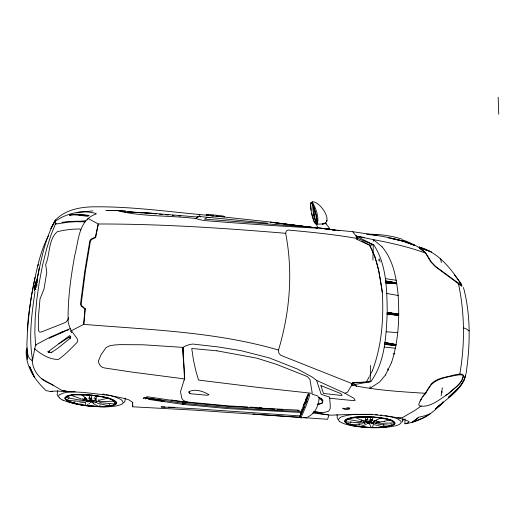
<?xml version="1.0" encoding="UTF-8"?>
<svg xmlns="http://www.w3.org/2000/svg" width="525" height="525" viewBox="0 0 525 525"><rect width="100%" height="100%" fill="white"/><g stroke="black" fill="none" stroke-linecap="round" stroke-linejoin="round"><path stroke-width="0.79" d="M438.395 406.777C429.548 415.774 417.428 422.179 404.913 423.787L404.952 418.878M132.641 405.307L132.628 406.796L193.988 410.104L300.477 417.408M132.661 403.817L132.681 402.327L128.809 399.833L124.504 398.462L109.732 395.443L83.77 392.418L56.234 391.059L50.315 391.368L51.804 391.657L52.651 391.289M464.586 291.966C470.84 318.472 470.039 346.802 466.016 373.807M393.711 345.102L384.654 344.393L386.59 344.531L386.617 342.812L384.72 342.549L384.602 344.387L391.611 345.102L396.021 344.938L395.673 344.492L386.617 342.812M385.822 281.183L394.268 282.608L396.67 283.559L385.658 282.791L387.581 282.929L387.608 281.302L385.757 281.019L385.645 282.785L392.47 283.572L396.762 283.487L396.428 283.047L387.608 281.302M398.134 315.105L389.767 314.068L387.22 314.193L387.332 312.388L398.147 314.37L398.482 314.816L394.137 314.941L387.233 314.193L387.463 312.533L398.147 314.37M389.183 314.331L389.209 312.664M420.656 248.745L420.039 248.496L425.782 253.162L431.53 262.29L435.842 266.7L458.332 283.087C464.835 313.123 465.038 344.492 459.69 374.725C445.994 377.291 431.445 378.158 425.88 393.337C401.113 391.709 376.031 390.37 351.763 385.074L353.148 382.981L370.847 381.596C385.238 361.797 386.065 336.053 387.247 312.519C386.866 289.656 386.767 264.849 373.866 244.985L356.232 236.119L352.623 231.669L324.188 228.979M384.687 344.269L384.72 342.549L384.635 344.387M385.724 282.647L385.882 281.177M370.086 386.61L370.046 388.244L379.582 382.042L385.514 374.988M370.21 380.901L370.558 365.4M372.914 260.052L373.229 246.153M373.334 241.244L373.373 239.61L356.232 236.119L356.324 238.357L356.934 239.361L369.554 245.175L373.866 244.985L357.407 238.291L356.226 236.125L364.094 237.517M208.878 215.388C169.818 211.969 130.745 206.141 91.455 206.863C78.487 207.349 64.68 210.335 55.433 220.113L55.368 224.103L50.833 235.43L46.692 248.66L42.453 265.748L39.204 282.719L36.75 299.978L35.195 317.979L34.84 332.338L35.569 344.958L32.557 359.756C28.606 337.129 31.69 313.996 35.044 291.493M337.063 414.547L337.365 419.252M375.513 422.152L373.852 421.555M312.605 204.999C312.998 211.037 313.333 218.026 316.936 223.033M184.82 401.395L182.825 402.025L182.936 404.368L164.647 401.684M391.492 362.598C398.646 341.047 399.518 318.012 398.173 295.509C396.46 278.48 393.52 260.262 382.049 246.829M387.22 314.193L387.332 312.388L387.719 313.418M367.388 417.008L365.617 417.08L365.472 419.226L365.656 419.954L366.378 419.849L366.05 419.823M373.997 417.008L372.888 417.539L370.584 417.073C370.289 417.611 370.899 420.249 369.856 419.888L372.343 420.276M87.216 219.936L87.826 218.892L88.712 218.787L98.267 223.985L95.307 237.103L90.982 239.111L89.873 240.627L84.728 271.464L80.509 304.126L81.158 305.944L84.866 309.022L83.737 324.338L72.05 330.396L71.138 330.356C69.661 327.718 68.841 324.824 68.132 321.904C67.666 299.585 70.724 277.325 74.773 255.419C78.75 240.266 78.514 219.673 96.259 213.944L96.075 213.511C82.34 209.613 66.99 213.071 55.466 221.137M396.644 283.369L391.663 283.474M88.226 394.761L89.086 395.456L91.455 395.345L91.573 398.291L90.333 398.212M442.345 387.745L441.112 395.791M132.681 402.327L132.628 406.796L132.805 405.274M37.597 280.396L37.288 282.903M183.684 403.988L183.632 401.579L185.194 401.422L185.364 403.161L185.528 401.848L228.178 405.884L247.767 407M278.499 350.05C289.912 312.355 293.193 272.081 285.652 233.297C223.342 228.073 160.821 223.912 98.267 223.985L95.707 237.543L91.54 239.538L90.431 241.06L85.345 271.661L81.165 304.034L81.808 305.852L85.358 308.877L83.737 324.338C148.936 329.812 215.276 331.583 278.499 350.05L278.906 353.325L280.665 355.261L352.012 383.591L351.796 385.068L347.543 392.182L344.971 393.271L316.595 380.415L312.48 377.206L297.465 369.049L269.43 357.932L240.713 350.595L217.593 346.867L192.8 344.052A21.302 17.483 5.2 0 0 182.89 347.386M369.062 420.577L370.342 421.404L371.858 420.794L372.409 420.072L372.448 417.217M145.445 398.56L146.009 397.97L158.557 399.919L163.203 400.654L164.049 401.5M145.537 398.941L146.029 398.357L158.589 400.181L163.039 400.929L163.839 401.651M89.283 398.252L89.513 395.194M125.311 398.068L124.911 401.31L123.795 402.701M312.067 201.902C319.771 200.412 334.911 223.105 322.009 224.077M326.707 221.747L326.911 220.218M368.563 427.416L377.849 427.494L385.98 426.805L391.735 425.44L390.915 423.649M55.21 221.602L55.433 220.113C45.065 238.357 41.167 259.416 37.058 279.759M183.369 403.876L183.31 401.559M109.338 406.094C95.202 407.052 80.174 406.35 67.147 400.345L69.241 397.668M57.73 390.58L57.14 394.511L57.921 396.113M92.813 401.914L93.358 403.41L94.205 404.132L98.424 406.278L99.638 406.298L100.065 404.834M92.918 401.645L92.748 402.327L91.639 402.275L90.497 402.157L90.077 401.428M32.753 358.595L32.563 359.737M36.665 281.794L36.251 281.722L35.923 283.349L36.33 283.415L36.52 282.279L35.864 282.758L35.602 283.946L36.015 284.018M35.739 287.306L35.923 286.191L35.011 286.132L35.72 284.891L36.133 284.963M35.431 287.877L34.965 288.901L34.558 288.829L35.3 287.024M35.575 286.506L35.162 286.44L35.287 285.725L36.081 285.265L35.136 287.864L34.729 287.798L35.214 285.836L35.011 286.132M35.51 285.646L35.149 285.305L35.943 283.546L36.31 283.894L35.411 283.762L36.251 281.722M34.965 288.901L34.604 288.553M35.549 288.067L35.136 287.995L35.418 286.328L35.923 286.191M35.72 284.891L34.729 287.798M35.943 283.546L35.103 285.58M48.018 351.868L69.602 335.6L70.704 336.696L70.291 338.284C63.807 343.028 57.914 349.059 50.722 352.702L49.127 352.505L48.018 351.868L49.737 351.908L48.064 351.592M39.244 268.065L37.052 279.825M36.711 286.158L37.026 284.491M206.266 214.915L214.134 216.169L224.746 216.766A4.62 4.233 12.7 0 0 222.442 215.939L208.09 214.325A2.356 2.159 10.8 0 0 207.047 214.417L206.266 214.902M35.109 277.154C30.214 299.552 27.517 322.389 26.887 345.299C27.818 350.09 26.368 358.004 32.051 360.255L32.235 361.016C33.127 371.542 40.497 380.231 50.42 383.585L61.957 390.475L67.85 391.473M35.411 287.47L36.488 280.252L35.083 284.701L34.309 290.837L35.411 287.47L36.323 287.621M367.159 422.861L367.08 423.544L368.137 423.655L369.239 423.708L369.882 423.071M103.74 406.488C107.769 406.055 112.928 406.606 115.92 403.423L115.953 402.721L114.699 401.172M402.846 420.617L402.846 419.002L402.846 420.617L402.124 422.067M184.058 369.81L184.478 378.912L180.521 391.716L181.735 398.068L182.956 400.037L185.2 401.363M370.584 417.073L370.368 416.725M145.202 398.79L145.838 398.18L158.629 399.866L163.321 400.719L164.2 401.737M37.82 265.978L38.351 264.456M86.52 399.282L84.787 399.453L83.81 400.221M93.233 401.382L93.522 400.634M464.074 380.061L459.592 386.787L448.462 397.327C455.195 391.053 463.752 385.048 465.472 375.382C462.184 389.885 447.864 397.688 437.653 407.078L443.048 402.682M285.652 233.297L286.374 230.895L288.205 230.035C310.977 232.194 333.828 234.327 356.357 238.357M465.859 374.338L464.494 378.637M68.539 317.684L67.876 319.83L65.625 322.396L40.989 332.122L39.408 331.931L38.43 330.606L38.443 316.89L40.012 298.882L44.008 289.052L46.764 272.245L45.688 264.534C50.098 254.54 48.28 239.21 57.297 231.715C64.654 229.858 72.293 229.018 79.879 229.005L80.909 230.029M300.891 412.722L299.887 416.798L304.349 406.573M328.775 415.544L327.593 419.285L303.752 417.624L306.981 417.848M372.455 370.532C381.819 345.581 383.795 318.701 382.305 292.281C379.87 276.176 377.698 259.599 369.587 245.175L361.928 241.224M184.17 380.067L184.708 378.387L182.89 347.392L142.971 344.774L120.107 344.623L114.168 345.01L109.679 345.778L106.024 347.583L101.043 354.769L98.372 361.266C98.91 364.442 101.095 367.664 104.567 367.959L130.417 371.871L184.478 378.912M301.914 409.684L299.755 417.388L304.474 406.626L308.378 394.288M378.676 260.413L379.194 258.851L380.146 261.857M303.299 406.028L304.467 402.793M305.852 403.141L308.674 393.763L307.847 395.023M35.162 286.44L35.615 285.219M35.188 287.549L35.47 286.781L35.063 286.709M301.875 409.92L307.269 396.119M373.616 424.226L372.317 427.311L371.713 427.534L371.077 427.284L369.712 424.154M306.725 401.743L306.994 401.074M350.943 421.719L349.716 424.187L351.881 425.119L359.487 426.589L371.766 427.652L380.96 427.468L388.644 426.51L393.54 424.896L394.826 423.623L394.846 422.907C387.693 416.686 376.537 417.828 367.572 416.843C360.183 417.493 350.378 415.636 344.663 421.129L344.8 421.837C350.267 426.635 358.523 426.261 365.367 427.33M372.14 420.066L372.527 419.783M305.452 400.175L308.109 394.544M74.996 401.572L74.399 402.938L75.39 403.207M389.767 314.068L389.786 312.69M386.59 344.531L387.516 343.514L387.201 342.858M387.581 282.929L388.48 281.925L388.178 281.315M356.934 239.361L357.407 238.291L356.291 236.125M35.411 283.762L35.772 282.962M35.602 283.946L36.107 283.808M35.923 283.349L36.33 283.415M36.52 282.279L35.864 282.758M34.558 288.829L35.254 287.3M371.424 423.38L372.77 423.754L373.944 423.275M338.454 419.409C340.2 416.292 344.512 416.167 347.609 415.327A31.5 6.72 2.3 0 1 355.753 414.383L372.133 414.323M385.481 374.994L391.525 362.598M95.333 398.816L95.898 399.026L96.246 398.324L96.449 396.139L97.105 396.539L98.884 396.204M99.54 401.559L114.686 401.212C105.84 396.329 95.32 395.732 85.444 394.872C79.058 395.312 70.435 393.251 65.494 398.114L66.163 399.577L67.147 400.345L79.341 401.277L83.304 400.942M420.361 401.048L421.837 398.18M90.497 402.157L90.707 401.75M86.625 401.133L86.71 400.175L84.033 400.89L83.252 400.641M363.917 382.482L366.299 382.259L369.213 376.74M369.908 375.362L372.488 370.532M120.487 211.424C145.149 216.832 170.947 215.44 195.982 218.551L197.676 216.707L199.303 216.477L267.579 223.145M78.711 215.119L87.498 216.32L88.948 215.519L81.992 214.371L75.869 214.187L69.635 215.132L71.374 214.41L69.635 215.132L72.627 214.85L88.948 215.519M351.98 383.591L352.695 382.397L366.266 382.266M351.763 385.074L353.148 382.981L352.695 382.397M422.559 396.9L425.362 393.829M48.405 235.915C38.732 254.369 35.654 275.572 31.415 295.778C29.787 307.335 27.694 318.983 27.398 330.652M375.506 420.794L376.359 420.788L376.806 420.112M89.158 403.745L89.611 403.121M92 395.056L91.455 395.345M363.307 421.03L364.042 420.84M97.473 403.272L109.705 406.002L109.587 404.165M371.687 423.76L372.008 423.347M98.103 400.844L98.49 400.654M347.694 419.252L345.378 421.857C348.941 426.221 355.261 423.983 360.091 424.121M94.736 397.602L95.11 397.156M364.028 422.599L364.462 421.687L361.764 422.382M443.107 401.822L438.657 406.698M88.233 404.079L87.052 405.398L85.785 405.228L85.391 401.96M374.902 421.319L374.102 421.148L380.881 417.907L367.631 416.981L358.26 417.198L348.863 418.707L346.231 419.862L345.24 421.168L345.378 421.857L360.727 422.776M440.317 404.65L435.363 409.087L436.971 407.643M323.925 228.46L316.792 228.113C279.438 226.19 242.143 223.545 204.842 220.612A20.003 5.578 4.3 0 1 195.976 218.551L197.676 216.707M183.127 402.819L182.759 403.207L144.218 397.51L143.476 397.786L143.22 398.665L144.552 398.127M316.824 228.086L317.152 227.765M376.248 422.389L377.062 421.903M412.893 421.339L411.718 422.461L424.81 417.198L430.1 413.864L424.758 415.807L418.412 417.277M95.694 399.236L94.408 400.785L96.324 399.866L95.268 400.208M182.936 404.368L183.835 403.535M387.516 343.514L391.243 344.111L391.716 343.672L391.702 344.899L395.666 345.24M374.699 420.879L373.117 422.369L374.312 421.417M393.776 313.943L394.242 313.537L394.223 314.731L393.776 313.943L390.095 313.32M56.208 223.368L55.368 224.103L68.722 222.147L85.627 221.13M85.969 401.422L88.016 401.822L89.197 400.851M388.48 281.925L392.109 282.575L392.569 282.194L392.556 283.356L396.421 283.762M436.944 407.676L441.991 403.528M374.417 424.673L383.473 427.12L383.841 426.818L383.67 424.2M421.234 406.028L414.238 410.812L402.563 417.533L397.884 417.861L390.108 416.463L372.12 414.494L353.791 414.317L330.488 415.177L312.736 412.952M448.842 393.14C453.994 388.342 462.669 383.408 463.26 375.749L462.479 375.099L459.69 374.725M412.729 421.916L418.156 417.716L412.191 422.317M82.793 400.037L78.776 399.892L65.842 397.425L67.804 396.053M349.565 408.863L348.436 409.388L345.233 409.454L342.779 408.542M373.754 423.682L373.242 423.314L373.413 422.382L375.782 423.465L376.392 423.012M93.391 401.08L95.13 402.373L95.688 401.973M195.982 218.551L197.623 217.383M92.072 399.098L90.582 399.728L88.751 398.062M445.627 395.332L447.556 394.019M58.892 343.757L69.07 337.28L70.704 336.696M67.456 396.565L65.842 397.425M347.333 419.206L347.872 418.976M307.88 416.863C314.842 413.792 318.832 405.576 319.062 398.226M366.345 424.495L359.487 426.589L359.021 426.287L359.087 423.708M49.16 338.284L63.715 331.833M440.153 258.884L440.961 260.269L441.302 262.579M363.175 422.868L364.862 423.229L366.424 422.31L366.923 422.566M365.617 417.08L364.993 417.375L363.49 416.791M376.655 423.636L380.31 424.548L391.735 425.44L393.822 424.233L394.236 422.887C390.843 418.747 384.464 419.147 379.7 417.742M304.618 417.605L300.864 417.834L301.455 417.565M70.56 328.493L50.584 336.945L35.569 344.958L36.284 345.201M300.864 417.834L305.589 407.072L309.127 397.261L309.829 393.868M60.119 332.66L68.591 329.818M404.913 423.787L408.155 422.625L409.1 421.523L404.073 419.409L397.884 417.861M51.936 352.229L51.588 352.288M71.938 395.167L71.078 395.299L81.06 398.862M361.679 419.79L362.184 420.492L362.788 420.302M356.167 417.257L355.11 417.375L362.453 420.669M84.866 309.022L85.358 308.877M92.708 401.5L90.353 401.317M85.273 398.35L85.785 398.212L87.321 400.24L86.113 399.079M349.729 408.535L345.516 408.686L342.891 408.214M93.142 401.31C94.139 399.545 84.768 400.043 89.946 401.277M384.352 421.247L390.318 420.112M83.068 399.709L83.993 399.748M369.626 422.927L367.369 422.756M99.12 400.26L107.802 398.153L106.805 397.878M99.284 401.881L96.036 400.897L96.226 401.881L96.994 402.275L95.13 402.373M371.766 419.665L370.04 419.731M85.148 402.321L79.61 403.023M368.307 416.857L367.001 416.824M351.842 385.061L370.847 381.596L368.557 381.931M82.937 394.642L81.67 394.623L86.08 398.508M349.86 424.528L350.438 424.43M384.674 421.194L379.778 422.015L377.495 422.139L376.871 421.719M360.432 424.095L362.598 423.76M375.782 423.465L376.615 423.34M109.928 406.009L113.971 405.142A26.631 5.644 5.7 0 0 116.412 403.732L116.675 402.603L115.808 401.376L110.821 398.836A26.808 5.677 5.7 0 0 104.646 397.084L88.738 394.741L73.625 394.675A26.768 5.67 5.6 0 0 68.362 395.542L66.091 396.395L64.805 398.002C66.38 401.605 71.321 402.045 74.642 403.285M384.91 426.963L388.723 426.359A25.771 5.473 2.3 0 0 392.917 425.119L394.498 424.115L395.003 423.019L394.413 421.877L392.713 420.735A25.948 5.513 2.3 0 0 388.264 419.147L374.305 416.975L358.529 416.83A25.915 5.499 2.3 0 0 352.006 417.572C349.591 418.327 345.128 418.287 344.59 421.385C348.994 426.221 356.81 425.782 362.834 426.963M61.838 222.351L68.952 221.438L85.582 221.064M384.786 342.694L395.673 344.492M84.427 397.412L84.735 398.16L85.582 398.075M77.254 212.363L92.853 210.919M92.905 401.369L91.042 401.408M96.147 395.745L94.828 395.568M67.147 400.345L67.659 400.299M387.286 314.193L398.39 314.888L395.962 313.937L387.247 312.519L398.829 314.002M88.692 215.27L87.38 215.375L88.778 215.808M365.656 419.954L368.018 420M382.758 427.186L378.072 427.468M364.265 417.375L365.695 417.283M377.186 422.172L379.444 422.021L377.495 422.139M360.773 421.378L361.948 421.312M86.474 398.842L84.604 398.698M73.507 214.357L73.185 214.371M75.121 391.742L69.457 392.07A32.537 6.923 5.7 0 0 62.902 393.166L59.227 394.879L58.524 396.27L59.259 397.786M329.201 228.395L329.68 228.69L325.769 228.788M391.611 345.102L396.021 344.938L388.592 343.258M393.697 345.102L395.929 345.017L391.63 343.704M394.137 314.941L398.482 314.816L394.157 313.582M210.597 217.35L207.277 217.435L204.402 219.135L317.139 227.712M403.469 240.188L407.761 241.795M392.47 283.572L396.762 283.487L392.49 282.247L396.428 283.047M321.503 224.004L317.021 224.136L317.349 224.044C319.246 216.713 315.794 208.281 312.217 201.849M317.743 404.211L321.838 403.351L322.448 401.323L321.123 399.617L319.436 398.718M317.218 404.165L319.456 404.152L322.252 403.134L322.96 400.739L321.451 398.829L318.616 397.327M118.827 211.312L119.273 211.312M77.234 221.74L85.017 221.826M120.855 210.663L106.267 210.466L122.456 210.689M105.971 210.427L125.311 210.735M366.568 234.202C378.722 234.117 390.994 235.397 402.531 239.374M371.772 427.494L364.087 427.074M165.112 407.039L161.083 406.921L194.033 408.712L300.53 415.958M168.335 407.137L174.779 407.334M301.462 411.318L281.459 410.629L228.172 407.538L183.776 403.436L183.514 402.754M323.925 228.618L318.445 227.581L317.376 226.938M300.851 412.46L228.053 408.627L184.019 404.506L183.776 403.436L183.888 402.255L228.27 406.389L298.344 410.143M369.246 422.933C378.833 422.546 363.562 420.728 368.235 422.815M297.813 410.747L299.401 410.812M369.751 234.668L377.009 234.983L369.961 234.642M98.077 406.481L87.563 405.667M89.027 398.101L91.317 398.278M370.223 419.928L372.422 420.098M362.184 420.492L363.175 420.538M82.103 398.777L83.272 398.836M127.798 211.91L152.289 213.288L198.457 217.094M250.215 407.137L254.297 407.367M259.192 407.649L261.64 407.787M120.008 211.378L152.289 213.288M328.204 414.75L317.828 413.319L325.257 412.184L328.755 411.114L330.107 408.758L330.271 405.792L329.595 397.097L321.182 394.295L316.595 380.415M127.844 211.942L134.354 212.363M135.988 212.468L142.498 212.887M144.939 213.045L149.822 213.36M113.656 401.041L115.454 404.079L99.816 402.596M393.179 353.791L394.813 353.902M122.601 211.595L125.403 211.785M255.091 407.833L274.673 409.211M277.115 409.388L282.824 409.789M252.952 414.081L300.582 417.401M386.236 331.78L397.753 332.653M313.983 412.059L320.453 412.558L313.911 412.066M83.836 399.518L83.298 399.328M153.845 213.714L156.26 213.924M159.482 214.207L162.697 214.489M165.92 214.771L168.335 214.981M172.357 215.335L173.965 215.48M178.795 215.9L180.403 216.044M346.841 407.649L349.985 408.05M375.487 414.547L377.462 414.724M329.818 398.265L353.758 400.647L355.097 400.417L354.001 398.403L344.971 393.271M361.489 421.837L347.386 419.252M70.724 337.45L69.07 337.28L70.291 338.284M208.563 215.414L206.24 215.165A1.253 1.142 13.8 0 1 207.06 214.692M210.893 215.663L213.216 215.913M216.32 216.241L217.868 216.405A2.5 2.284 15 0 0 217.317 216.044M210.492 215.558L212.914 215.821M216.136 216.169L219.365 216.517M220.979 216.694L270.172 221.996L313.668 227.548M384.287 346.973L395.456 348.252M380.369 415.026L381.964 415.209M322.632 228.467L323.722 228.598M462.65 374.305C456.94 373.373 451.375 376.163 445.791 377.068C440.468 378.295 435.054 379.857 431.215 383.992C427.849 391.473 420.827 396.572 418.753 404.604L419.436 405.871C430.329 408.122 440.029 398.954 448.672 393.599C454.007 388.421 462.886 383.033 463.457 374.968M313.615 227.588L270.487 222.226L313.418 227.62M315.847 227.922L317.467 228.126M316.089 227.857L317.697 228.067M332.2 229.917L334.615 230.226M388.238 237.897L389.793 238.101M387.181 344.275L391.702 344.899L391.243 344.111M352.623 231.669C370.335 234.419 388.224 236.663 405.451 241.795M171.025 399.998L184.341 401.848M323.387 228.441L336.105 230.272M385.435 278.67L396.277 280.252M384.635 342.674L387.069 343.035M182.825 402.025L146.731 396.644M337.693 230.501L339.262 230.738M148.457 399.335L162.428 401.461L162.442 401.087L160.906 400.844M83.029 405.031L84.952 405.326M391.991 282.161L385.672 281.164L391.748 282.128M388.159 282.66L392.556 283.356L392.109 282.575M50.912 391.598L46.01 390.574C34.88 380.1 25.338 366.155 26.25 350.221M93.831 398.619L95.898 399.026M62.422 390.554L67.915 391.486M35.149 285.305L35.556 285.37M35.057 285.836L35.621 285.902M35.057 289.078L35.969 289.229M34.939 289.478L35.851 289.629M36.697 279.904L37.61 280.055M36.107 283.29L36.488 283.356M385.009 415.642L392.923 417.283A31.513 6.727 2.3 0 1 398.449 419.278L401.061 421.431L401.087 422.842L399.735 424.161A31.408 6.707 2.3 0 1 395.345 425.841L388.572 427.055L380.093 427.678A31.828 6.799 2.3 0 1 370.689 427.678L358.194 426.713A31.854 6.799 2.3 0 1 349.945 425.355L343.521 423.577L339.55 421.529M84.735 398.16L85.549 398.304M82.392 404.926L77.556 403.994M386.853 293.455L398.173 295.509M102.847 393.993L104.442 394.295M328.151 229.458L329.707 229.753M85.404 398.409L86.382 398.606M373.373 239.61C391.118 242.95 408.791 246.967 425.782 253.162M392.47 282.247L394.498 282.745M105.991 394.603L107.494 394.931M95.537 396.158L97.637 396.637M312.25 394.327L317.225 395.712L318.34 396.683M390.567 238.206L403.042 241.1L414.369 245.234L403.042 241.1L390.777 238.225L403.39 241.211L414.638 245.352M75.331 403.469L76.814 403.823M391.223 425.316L391.735 425.44M377.573 422.861L381.452 423.327L394.236 422.887L391.663 420.105M366.292 421.391L364.704 420.847M375.618 420.577L376.359 420.788M382.81 426.93L383.473 427.12M460.642 283.874L462.007 286.401L435.297 266.562L430.854 261.883L424.961 252.131L419.094 246.999C437.279 251.711 450.083 267.369 459.972 282.378M81.788 394.872L83.18 395.299M115.087 403.968L115.454 404.079M109.108 405.812L109.705 406.002M424.725 249.513L426.779 250.202M419.094 246.999L421.253 248.076M463.496 327.849L466.476 329.017L469.199 331.006M376.451 422.192L377.16 422.487M62.908 400.142L69.182 402.399L77.451 404.348A32.904 7.009 5.7 0 0 86.927 405.818L99.94 406.822A32.878 7.002 5.7 0 0 108.839 406.77L116.104 406.022L121.032 404.637A32.445 6.904 5.7 0 0 123.126 402.734C122.843 399.367 118.453 398.534 115.933 397.294A32.55 6.93 5.7 0 0 108.242 395.095M408.463 242.104L412.145 243.79M185.64 401.29L187.976 402.347M318.504 397.333L321.241 398.744L322.573 400.45M413.031 244.21L421.417 248.798M421.634 248.948L419.764 248.069L422.828 250.747M389.596 419.856L390.154 420.151M98.608 399.814L99.12 400.096M41.836 378.84L53.36 385.488M367.638 422.212L368.34 422.605M458.332 283.087L461.921 285.574L459.172 281.722M364.816 420.912L366.325 421.844L366.004 420.912M373.341 239.61L382.082 246.829M114.686 401.212L113.302 399.938M315.892 221.707L316.903 222.587M34.545 348.718C41.002 354.217 49.704 359.783 58.485 359.389C65.422 354.519 71.407 348.298 77.234 342.149L77.72 340.64L77.372 338.947L71.138 330.356M329.549 229.117L330.087 229.615M364.35 422.756L364.862 423.229M353.148 382.981L356.652 386.302M83.455 400.332L84.033 400.89M95.307 237.103L95.707 237.543M454.414 274.857L461.672 284.34M325.461 223.033L329.424 228.119M325.329 222.902L326.064 223.912L325.198 222.561M70.357 330.888L71.689 332.732M87.708 401.356L88.016 401.822M387.555 368.839L388.402 370.184M93.037 402.839L93.358 403.41M356.232 236.119L357.407 238.291M315.354 221.235L316.28 222.994M366.942 416.653L367.251 417.283M369.554 245.175L374.902 256.705L378.702 270.428L382.305 292.281M369.055 423.281L369.239 423.708M367.743 419.875L367.408 417.723M89.618 400.785L89.729 401.113M463.365 287.477L464.612 291.513M32.209 360.931L32.051 360.255M316.549 224.149L317.166 226.406M311.758 213.393L314.167 221.878L315.413 223.525L316.083 223.401C319.41 219.489 308.267 189.092 311.122 210.236M313.346 212.691L314.803 218.905M198.437 214.482L199.441 214.83L200.419 217.055M313.353 205.754L315.203 220.087M374.049 420.44L374.102 421.148M26.558 347.872L27.562 359.179L27.261 354.565M26.959 349.952L27.064 351.488M183.474 360.143L182.89 347.392L183.304 359.074M183.579 361.764L184.026 369.055M498.159 97.25L498.75 114.22M62.98 400.148A32.445 6.904 5.7 0 1 59.332 397.792M190.148 393.048A1.345 1.332 1.9 0 1 189.033 392.221M339.616 421.536A31.408 6.707 2.3 0 1 338.52 419.416M116.537 402.767L116.511 403.462C109.036 408.785 98.287 406.127 89.598 406.042C81.382 404.578 71.525 404.591 65.028 398.783L64.897 398.048C72.056 392.214 83.429 395.292 92.118 395.253C100.209 396.854 110.44 396.559 116.537 402.767M310.629 203.68C310.807 210.538 311.791 218.295 315.564 224.05L316.28 223.919C318.314 218.912 315.538 213.262 314.226 208.34C313.753 207.323 311.345 199.152 310.629 203.68M189.079 391.65L188.993 392.648L189.709 393.442A2.54 2.507 -8.2 0 0 190.792 393.776L206.325 395.181A4.961 4.909 6.7 0 0 208.937 394.741C203.733 391.348 194.801 388.52 189.079 391.65M441.971 391.794L441.919 392.254L441.971 391.794M55.42 220.165L50.964 228.513L55.42 220.165M87.865 400.306L88.069 400.844L89.834 401.336L92.269 401.527L93.929 401.034L90.576 400.109L87.865 400.306M320.906 385.606L323.498 393.455L342.051 395.522L341.558 394.275L340.449 393.415L320.906 385.606M367.185 421.936L366.765 422.415L368.051 422.868L372.697 422.618L370.256 421.772L367.185 421.936M324.995 223.571L322.396 223.958L324.995 223.571M321.162 412.492L313.825 411.974L321.162 412.492M217.028 350.831L191.75 348.488L193.482 360.235L195.956 371.254L198.555 380.087L259.914 387.634L312.283 393.33L309.94 379.437L307.355 376.576L276.911 364.488L256.764 358.135L217.028 350.831M425.519 249.657L419.659 247.59L431.34 251.967L425.519 249.657M34.466 377.252L29.695 366.64L34.466 377.252"/></g></svg>
